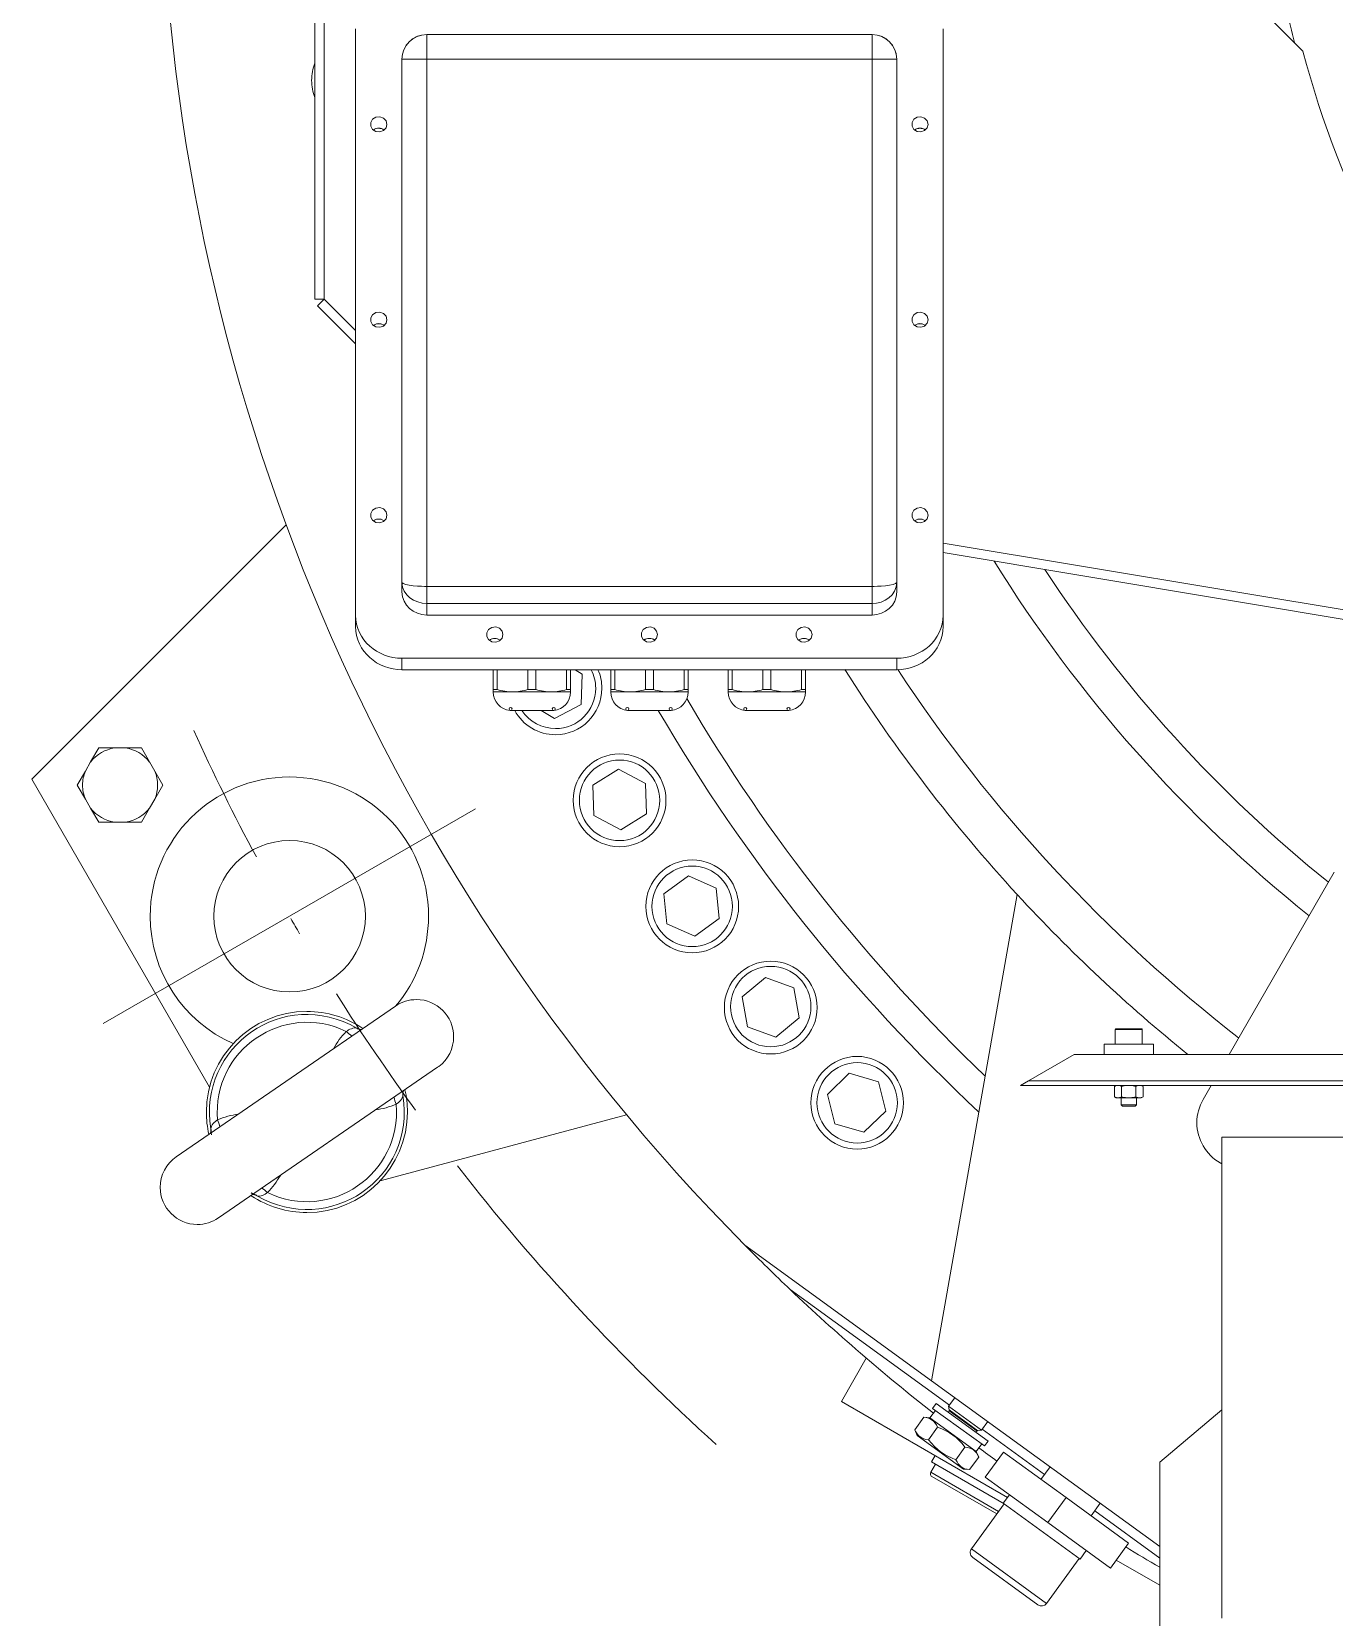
# Model space of a CAD drawing. Header units: millimetres. Extents: x -1838618 to -1600818, y -1770412 to -1553248.
# Drawn here: x -1793093 to -1792672, y -1686125 to -1685613 of the extents above; entities that cross this region are included whole.
import ezdxf

# ---------------------------------------------------------------- set-up
doc = ezdxf.new("R2010")
doc.units = ezdxf.units.MM
doc.header["$LTSCALE"] = 100
doc.layers.add('412equipment', color=6, linetype='Continuous')
doc.layers.add('_____1', color=160, linetype='Continuous')

# ---------------------------------------------------------------- blocks, each defined once
blk = doc.blocks.new('A$C2A4D0462')
at = {"layer": '_____1', "color": 7, "lineweight": 0}
for p, q in [((-40.21, -10.237), (-40.21, 0)), ((-40.01, 0), (-40.01, -10.237)), ((-18.912, -4.888), (-20.134, -3.667)), ((-39.334, -4.41), (-39.334, -17.046)), ((-26.667, -17.046), (-26.667, -4.41)), ((-28.2, -4.534), (-37.8, -4.534)), ((-37.8, -4.534), (-37.8, -5.067)), ((-28.2, -4.534), (-28.2, -5.067)), ((-38.334, -16.34), (-38.334, -5.067)), ((-37.8, -5.067), (-38.334, -5.067)), ((-28.2, -5.067), (-37.8, -5.067)), ((-37.8, -5.067), (-37.8, -16.427)), ((-28.2, -5.067), (-28.2, -16.427)), ((-28.2, -5.067), (-27.667, -5.067)), ((-27.667, -16.34), (-27.667, -5.067)), ((-40.01, -10.237), (-40.21, -10.237)), ((-40.151, -10.378), (-40.01, -10.237)), ((-40.01, -10.237), (-39.334, -10.913)), ((-39.334, -11.196), (-40.151, -10.378)), ((-46.315, -20.582), (-40.832, -15.099)), ((-26.667, -15.495), (-6.807, -18.804)), ((-6.84, -19.001), (-26.667, -15.698)), ((-38.334, -16.547), (-38.334, -16.34)), ((-27.667, -16.547), (-27.667, -16.34)), ((-37.8, -16.427), (-28.2, -16.427)), ((-37.8, -16.427), (-37.8, -16.793)), ((-28.2, -16.427), (-28.2, -16.793)), ((-39.334, -17.046), (-39.334, -17.292)), ((-37.8, -16.793), (-28.2, -16.793)), ((-37.8, -16.793), (-37.8, -17.043)), ((-37.8, -17.043), (-28.2, -17.043)), ((-28.2, -16.793), (-28.2, -17.043)), ((-26.667, -17.046), (-26.667, -17.292)), ((-38.334, -17.975), (-27.667, -17.975)), ((-38.334, -17.975), (-38.334, -18.222)), ((-27.667, -18.222), (-27.667, -17.975)), ((-38.334, -18.222), (-27.667, -18.222)), ((-36.367, -18.222), (-36.367, -18.652)), ((-36.281, -18.652), (-36.281, -18.222)), ((-35.62, -18.222), (-35.62, -18.652)), ((-35.448, -18.652), (-35.448, -18.222)), ((-34.786, -18.222), (-34.786, -18.652)), ((-34.597, -18.222), (-34.446, -18.316)), ((-34.446, -18.316), (-34.469, -18.969)), ((-33.834, -18.222), (-33.834, -18.652)), ((-33.748, -18.652), (-33.748, -18.222)), ((-33.086, -18.222), (-33.086, -18.652)), ((-32.915, -18.652), (-32.914, -18.222)), ((-32.253, -18.222), (-32.253, -18.652)), ((-31.3, -18.222), (-31.3, -18.652)), ((-31.214, -18.652), (-31.214, -18.222)), ((-30.553, -18.222), (-30.553, -18.652)), ((-30.381, -18.652), (-30.381, -18.222)), ((-29.72, -18.222), (-29.72, -18.652)), ((-36.367, -18.652), (-36.281, -18.652)), ((-35.95, -18.7), (-36.367, -18.7)), ((-35.117, -18.7), (-35.95, -18.7)), ((-35.62, -18.652), (-35.448, -18.652)), ((-34.7, -18.7), (-35.117, -18.7)), ((-34.786, -18.652), (-34.7, -18.652)), ((-33.834, -18.652), (-33.834, -18.7)), ((-33.834, -18.652), (-33.748, -18.652)), ((-33.417, -18.7), (-33.834, -18.7)), ((-32.584, -18.7), (-33.417, -18.7)), ((-33.086, -18.652), (-32.915, -18.652)), ((-32.167, -18.7), (-32.584, -18.7)), ((-32.253, -18.652), (-32.167, -18.652)), ((-31.3, -18.652), (-31.3, -18.7)), ((-31.3, -18.652), (-31.214, -18.652)), ((-30.884, -18.7), (-31.3, -18.7)), ((-30.05, -18.7), (-30.884, -18.7)), ((-30.553, -18.652), (-30.381, -18.652)), ((-29.634, -18.7), (-30.05, -18.7)), ((-29.72, -18.652), (-29.634, -18.652)), ((-35.064, -19.099), (-36.003, -19.099)), ((-35.047, -19.277), (-35.331, -19.099)), ((-34.469, -18.969), (-35.047, -19.277)), ((-32.531, -19.099), (-33.47, -19.099)), ((-29.997, -19.099), (-30.937, -19.099)), ((-45.046, -20.21), (-44.871, -19.909)), ((-44.871, -19.909), (-44.523, -19.909)), ((-44.296, -19.909), (-44.523, -19.909)), ((-44.296, -19.909), (-43.948, -19.909)), ((-43.948, -19.909), (-43.773, -20.21)), ((-45.333, -20.709), (-45.159, -20.407)), ((-45.046, -20.21), (-45.159, -20.407)), ((-43.773, -20.21), (-43.66, -20.407)), ((-43.66, -20.407), (-43.486, -20.709)), ((-34.217, -20.713), (-33.663, -20.367)), ((-33.663, -20.367), (-33.085, -20.674)), ((-42.482, -27.22), (-46.315, -20.582)), ((-45.159, -21.01), (-45.333, -20.709)), ((-43.486, -20.709), (-43.66, -21.01)), ((-34.195, -21.367), (-34.217, -20.713)), ((-33.085, -20.674), (-33.062, -21.328)), ((-45.159, -21.01), (-45.046, -21.207)), ((-43.773, -21.207), (-43.66, -21.01)), ((-44.871, -21.509), (-45.046, -21.207)), ((-44.523, -21.509), (-44.871, -21.509)), ((-44.523, -21.509), (-44.296, -21.509)), ((-43.948, -21.509), (-44.296, -21.509)), ((-43.773, -21.207), (-43.948, -21.509)), ((-40.761, -23.534), (-36.749, -21.217)), ((-33.617, -21.674), (-34.195, -21.367)), ((-33.062, -21.328), (-33.617, -21.674)), ((-32.689, -23.05), (-32.16, -22.665)), ((-32.16, -22.665), (-31.562, -22.931)), ((-20.505, -26.515), (-18.236, -22.585)), ((-32.621, -23.7), (-32.689, -23.05)), ((-31.562, -22.931), (-31.494, -23.582)), ((-26.917, -33.548), (-25.069, -23.069)), ((-40.761, -23.534), (-44.774, -25.85)), ((-32.023, -23.967), (-32.621, -23.7)), ((-31.494, -23.582), (-32.023, -23.967)), ((-31.002, -25.274), (-30.5, -24.853)), ((-30.5, -24.853), (-29.886, -25.077)), ((-30.888, -25.918), (-31.002, -25.274)), ((-29.886, -25.077), (-29.772, -25.721)), ((-38.473, -25.471), (-43.198, -28.719)), ((-30.273, -26.142), (-30.888, -25.918)), ((-29.772, -25.721), (-30.273, -26.142)), ((-22.938, -25.959), (-22.396, -25.959)), ((-23.2, -26.515), (-23.2, -26.292)), ((-23.2, -26.292), (-22.134, -26.292)), ((-22.376, -25.979), (-22.958, -25.979)), ((-22.958, -26.292), (-22.958, -25.979)), ((-22.376, -26.292), (-22.376, -25.979)), ((-22.134, -26.292), (-22.134, -26.515)), ((23.845, -26.515), (-23.846, -26.515)), ((-42.292, -30.037), (-37.567, -26.79)), ((-29.163, -27.375), (-28.693, -26.92)), ((-28.693, -26.92), (-28.064, -27.101)), ((-38.32, -27.308), (-38.32, -27.308)), ((-28.064, -27.101), (-27.905, -27.736)), ((25, -27.182), (-25, -27.182)), ((24.827, -27.082), (-24.827, -27.082)), ((-22.936, -27.182), (-22.975, -27.204)), ((-22.975, -27.204), (-22.975, -27.426)), ((-22.821, -27.426), (-22.821, -27.204)), ((-22.513, -27.426), (-22.513, -27.204)), ((-22.359, -27.204), (-22.398, -27.182)), ((-22.359, -27.426), (-22.359, -27.204)), ((-21.064, -27.484), (-20.89, -27.182)), ((-29.005, -28.01), (-29.163, -27.375)), ((-22.936, -27.448), (-22.975, -27.426)), ((-22.917, -27.448), (-22.936, -27.448)), ((-22.917, -27.448), (-22.879, -27.448)), ((-22.834, -27.597), (-22.834, -27.448)), ((-22.805, -27.626), (-22.834, -27.597)), ((-22.5, -27.597), (-22.834, -27.597)), ((-22.529, -27.626), (-22.805, -27.626)), ((-22.529, -27.626), (-22.5, -27.597)), ((-22.5, -27.597), (-22.5, -27.448)), ((-22.398, -27.448), (-22.359, -27.426)), ((-33.491, -27.812), (-38.801, -29.235)), ((-28.376, -28.19), (-29.005, -28.01)), ((-27.905, -27.736), (-28.376, -28.19)), ((-20.662, -28.293), (11.433, -28.293)), ((-20.662, -38.664), (-20.662, -28.293)), ((-20.662, -28.871), (-20.698, -28.85)), ((-41.539, -29.52), (-41.539, -29.52)), ((-29.963, -31.582), (-26.534, -34.073)), ((-28.862, -33.99), (-28.325, -33.059)), ((-25.279, -36.059), (-28.862, -33.99)), ((-26.816, -34.033), (-26.894, -34.141)), ((-26.894, -34.141), (-25.778, -34.952)), ((-25.699, -34.845), (-26.816, -34.033)), ((-26.416, -33.911), (-26.55, -34.096)), ((-26.55, -34.096), (-25.841, -34.612)), ((-26.55, -34.096), (-26.538, -34.176)), ((-27.084, -34.332), (-27.28, -34.602)), ((-26.952, -34.346), (-27.084, -34.332)), ((-26.835, -34.184), (-26.952, -34.346)), ((-26.952, -34.346), (-25.955, -35.071)), ((-26.535, -34.196), (-26.554, -34.223)), ((-26.538, -34.176), (-25.921, -34.624)), ((-26.538, -34.176), (-26.535, -34.196)), ((-26.535, -34.196), (-25.941, -34.627)), ((-25.707, -34.427), (-25.841, -34.612)), ((-20.662, -34.174), (-22, -35.297)), ((-27.28, -34.602), (-27.225, -34.725)), ((-26.23, -35.448), (-27.225, -34.724)), ((-26.984, -34.817), (-26.788, -34.547)), ((-25.941, -34.627), (-25.961, -34.654)), ((-25.921, -34.624), (-25.941, -34.627)), ((-25.841, -34.612), (-25.921, -34.624)), ((-25.824, -34.589), (-24.48, -35.565)), ((-25.699, -34.845), (-25.778, -34.952)), ((-26.841, -35.157), (-26.921, -35.295)), ((-26.197, -34.977), (-26.393, -35.247)), ((-25.901, -35.192), (-26.097, -35.462)), ((-25.837, -34.909), (-25.955, -35.071)), ((-25.901, -35.192), (-25.955, -35.071)), ((-25.759, -35.625), (-25.368, -35.085)), ((-25.368, -35.085), (-24.019, -36.065)), ((-26.835, -35.345), (-26.935, -35.519)), ((-26.935, -35.519), (-25.472, -36.363)), ((-26.921, -35.295), (-25.354, -36.2)), ((-26.23, -35.448), (-26.097, -35.462)), ((-24.745, -35.538), (-24.745, -35.538)), ((-24.363, -35.404), (-24.559, -35.673)), ((-22, -46.678), (-22, -35.297)), ((-25.511, -36.417), (-26.91, -35.61)), ((-24.411, -36.604), (-25.759, -35.625)), ((-25.353, -36.2), (-26.059, -37.171)), ((-25.372, -36.186), (-25.239, -36.003)), ((-25.372, -36.186), (-23.716, -37.389)), ((-24.019, -36.065), (-24.411, -36.604)), ((-24.019, -36.065), (-22.671, -37.045)), ((-23.48, -36.457), (-23.284, -36.187)), ((-25.121, -36.369), (-25.121, -36.369)), ((-23.401, -36.349), (-22, -37.367)), ((-23.063, -37.584), (-24.411, -36.604)), ((-26.059, -37.171), (-24.441, -38.346)), ((-23.716, -37.389), (-23.583, -37.206)), ((-22.671, -37.045), (-23.063, -37.584)), ((-24.627, -38.376), (-26.029, -37.357)), ((-24.441, -38.346), (-23.735, -37.376)), ((-22, -37.952), (-22.937, -37.411))]:
    blk.add_line(p, q, dxfattribs=at)
for points in [[(-38.657, -6.469), (-38.677, -6.392), (-38.733, -6.333), (-38.812, -6.306), (-38.896, -6.315), (-38.966, -6.36), (-39.005, -6.429), (-39.005, -6.508), (-38.966, -6.577), (-38.896, -6.622), (-38.812, -6.632), (-38.733, -6.604), (-38.677, -6.545), (-38.657, -6.469)], [(-26.99, -6.469), (-27.011, -6.392), (-27.067, -6.333), (-27.146, -6.306), (-27.23, -6.315), (-27.299, -6.36), (-27.339, -6.429), (-27.339, -6.508), (-27.299, -6.577), (-27.23, -6.622), (-27.146, -6.632), (-27.067, -6.604), (-27.011, -6.545), (-26.99, -6.469)], [(-38.657, -10.68), (-38.677, -10.604), (-38.733, -10.545), (-38.812, -10.517), (-38.896, -10.527), (-38.966, -10.572), (-39.005, -10.641), (-39.005, -10.72), (-38.966, -10.789), (-38.896, -10.834), (-38.812, -10.843), (-38.733, -10.816), (-38.677, -10.757), (-38.657, -10.68)], [(-26.99, -10.68), (-27.011, -10.604), (-27.067, -10.545), (-27.146, -10.517), (-27.23, -10.527), (-27.299, -10.572), (-27.339, -10.641), (-27.339, -10.72), (-27.299, -10.789), (-27.23, -10.834), (-27.146, -10.843), (-27.067, -10.816), (-27.011, -10.757), (-26.99, -10.68)], [(-38.657, -14.892), (-38.677, -14.816), (-38.733, -14.757), (-38.812, -14.729), (-38.896, -14.739), (-38.966, -14.783), (-39.005, -14.853), (-39.005, -14.932), (-38.966, -15.001), (-38.896, -15.046), (-38.812, -15.055), (-38.733, -15.027), (-38.677, -14.969), (-38.657, -14.892)], [(-26.99, -14.892), (-27.011, -14.816), (-27.067, -14.757), (-27.146, -14.729), (-27.23, -14.739), (-27.299, -14.783), (-27.339, -14.853), (-27.339, -14.932), (-27.299, -15.001), (-27.23, -15.046), (-27.146, -15.055), (-27.067, -15.027), (-27.011, -14.969), (-26.99, -14.892)], [(-36.157, -17.464), (-36.177, -17.388), (-36.233, -17.329), (-36.312, -17.301), (-36.396, -17.311), (-36.466, -17.356), (-36.505, -17.425), (-36.505, -17.504), (-36.466, -17.573), (-36.396, -17.618), (-36.312, -17.627), (-36.233, -17.599), (-36.177, -17.541), (-36.157, -17.464)], [(-32.824, -17.464), (-32.844, -17.388), (-32.9, -17.329), (-32.979, -17.301), (-33.063, -17.311), (-33.133, -17.356), (-33.172, -17.425), (-33.172, -17.504), (-33.133, -17.573), (-33.063, -17.618), (-32.979, -17.627), (-32.9, -17.599), (-32.844, -17.541), (-32.824, -17.464)], [(-29.49, -17.464), (-29.511, -17.388), (-29.567, -17.329), (-29.646, -17.301), (-29.73, -17.311), (-29.799, -17.356), (-29.839, -17.425), (-29.839, -17.504), (-29.799, -17.573), (-29.73, -17.618), (-29.646, -17.627), (-29.567, -17.599), (-29.511, -17.541), (-29.49, -17.464)], [(-34.7, -18.7), (-34.7, -18.652), (-34.7, -18.222)], [(-32.167, -18.7), (-32.167, -18.652), (-32.167, -18.222)], [(-29.634, -18.7), (-29.634, -18.652), (-29.634, -18.222)], [(-22.376, -25.979), (-22.376, -25.977), (-22.377, -25.976), (-22.377, -25.973), (-22.378, -25.971), (-22.378, -25.97), (-22.379, -25.969), (-22.38, -25.967), (-22.381, -25.966), (-22.382, -25.965), (-22.383, -25.964), (-22.385, -25.963), (-22.386, -25.962), (-22.388, -25.961), (-22.389, -25.96), (-22.391, -25.96), (-22.392, -25.959), (-22.396, -25.959)], [(-39.226, -25.989), (-39.227, -25.989), (-39.227, -25.99), (-39.229, -25.99), (-39.229, -25.991)], [(-23.846, -26.515), (-24.827, -27.082), (-25, -27.182)], [(-22.398, -27.448), (-22.417, -27.448), (-22.455, -27.448), (-22.629, -27.448), (-22.705, -27.448), (-22.879, -27.448)], [(-42.443, -28.2), (-42.444, -28.2), (-42.444, -28.201), (-42.445, -28.201)], [(-30.942, -30.623), (-26.917, -33.548), (-22, -37.12)]]:
    blk.add_lwpolyline(points, dxfattribs=at)
for points, knots in [([(-30.942, 30.623), (-39.009, 22.472), (-43.534, 11.468), (-43.534, 0), (-43.534, -11.468), (-39.009, -22.473), (-30.942, -30.623)], [0, 0, 0, 0, 1, 1, 1, 2, 2, 2, 2]), ([(-40.21, -5.15), (-40.256, -5.268), (-40.281, -5.394), (-40.281, -5.521), (-40.281, -5.648), (-40.256, -5.774), (-40.21, -5.892)], [0, 0, 0, 0, 1, 1, 1, 2, 2, 2, 2]), ([(-35.903, -19.099), (-35.729, -19.422), (-35.391, -19.623), (-35.024, -19.623), (-34.472, -19.623), (-34.024, -19.175), (-34.024, -18.623), (-34.024, -18.485), (-34.053, -18.349), (-34.108, -18.222)], [0, 0, 0, 0, 1, 1, 1, 2, 2, 2, 3, 3, 3, 3]), ([(-35.748, -19.099), (-35.588, -19.343), (-35.316, -19.49), (-35.024, -19.49), (-34.545, -19.49), (-34.157, -19.102), (-34.157, -18.623), (-34.157, -18.483), (-34.191, -18.346), (-34.255, -18.222)], [0, 0, 0, 0, 1, 1, 1, 2, 2, 2, 3, 3, 3, 3]), ([(-35.96, -19.068), (-35.96, -19.05), (-35.974, -19.035), (-35.993, -19.035), (-36.011, -19.035), (-36.026, -19.05), (-36.026, -19.068), (-36.026, -19.087), (-36.011, -19.101), (-35.993, -19.101), (-35.974, -19.101), (-35.96, -19.087), (-35.96, -19.068)], [0, 0, 0, 0, 1, 1, 1, 2, 2, 2, 3, 3, 3, 4, 4, 4, 4]), ([(-35.028, -19.068), (-35.028, -19.05), (-35.043, -19.035), (-35.061, -19.035), (-35.08, -19.035), (-35.095, -19.05), (-35.095, -19.068), (-35.095, -19.087), (-35.08, -19.101), (-35.061, -19.101), (-35.043, -19.101), (-35.028, -19.087), (-35.028, -19.068)], [0, 0, 0, 0, 1, 1, 1, 2, 2, 2, 3, 3, 3, 4, 4, 4, 4]), ([(-33.441, -19.068), (-33.441, -19.05), (-33.456, -19.035), (-33.474, -19.035), (-33.492, -19.035), (-33.507, -19.05), (-33.507, -19.068), (-33.507, -19.087), (-33.492, -19.101), (-33.474, -19.101), (-33.456, -19.101), (-33.441, -19.087), (-33.441, -19.068)], [0, 0, 0, 0, 1, 1, 1, 2, 2, 2, 3, 3, 3, 4, 4, 4, 4]), ([(-32.509, -19.068), (-32.509, -19.05), (-32.524, -19.035), (-32.543, -19.035), (-32.561, -19.035), (-32.576, -19.05), (-32.576, -19.068), (-32.576, -19.087), (-32.561, -19.101), (-32.543, -19.101), (-32.524, -19.101), (-32.509, -19.087), (-32.509, -19.068)], [0, 0, 0, 0, 1, 1, 1, 2, 2, 2, 3, 3, 3, 4, 4, 4, 4]), ([(-30.901, -19.068), (-30.901, -19.05), (-30.916, -19.035), (-30.934, -19.035), (-30.952, -19.035), (-30.967, -19.05), (-30.967, -19.068), (-30.967, -19.087), (-30.952, -19.101), (-30.934, -19.101), (-30.916, -19.101), (-30.901, -19.087), (-30.901, -19.068)], [0, 0, 0, 0, 1, 1, 1, 2, 2, 2, 3, 3, 3, 4, 4, 4, 4]), ([(-29.969, -19.068), (-29.969, -19.05), (-29.984, -19.035), (-30.003, -19.035), (-30.021, -19.035), (-30.036, -19.05), (-30.036, -19.068), (-30.036, -19.087), (-30.021, -19.101), (-30.003, -19.101), (-29.984, -19.101), (-29.969, -19.087), (-29.969, -19.068)], [0, 0, 0, 0, 1, 1, 1, 2, 2, 2, 3, 3, 3, 4, 4, 4, 4]), ([(-32.643, -21.037), (-32.643, -20.485), (-33.091, -20.037), (-33.643, -20.037), (-34.195, -20.037), (-34.643, -20.485), (-34.643, -21.037), (-34.643, -21.589), (-34.195, -22.037), (-33.643, -22.037), (-33.091, -22.037), (-32.643, -21.589), (-32.643, -21.037)], [0, 0, 0, 0, 1, 1, 1, 2, 2, 2, 3, 3, 3, 4, 4, 4, 4]), ([(-45.159, -20.407), (-45.198, -20.503), (-45.218, -20.606), (-45.218, -20.709), (-45.218, -20.813), (-45.198, -20.915), (-45.159, -21.011)], [0, 0, 0, 0, 1, 1, 1, 2, 2, 2, 2]), ([(-43.66, -21.011), (-43.622, -20.915), (-43.602, -20.813), (-43.602, -20.709), (-43.602, -20.606), (-43.622, -20.503), (-43.66, -20.407)], [0, 0, 0, 0, 1, 1, 1, 2, 2, 2, 2]), ([(-32.776, -21.037), (-32.776, -20.558), (-33.165, -20.17), (-33.643, -20.17), (-34.122, -20.17), (-34.51, -20.558), (-34.51, -21.037), (-34.51, -21.515), (-34.122, -21.904), (-33.643, -21.904), (-33.165, -21.904), (-32.776, -21.515), (-32.776, -21.037)], [0, 0, 0, 0, 1, 1, 1, 2, 2, 2, 3, 3, 3, 4, 4, 4, 4]), ([(-38.471, -25.473), (-38.012, -24.931), (-37.761, -24.244), (-37.761, -23.534), (-37.761, -21.878), (-39.105, -20.534), (-40.761, -20.534), (-42.417, -20.534), (-43.761, -21.878), (-43.761, -23.534)], [0, 0, 0, 0, 1, 1, 1, 2, 2, 2, 3, 3, 3, 3]), ([(-39.122, -23.534), (-39.122, -22.633), (-39.854, -21.902), (-40.755, -21.902), (-41.657, -21.902), (-42.388, -22.633), (-42.388, -23.534), (-42.388, -24.436), (-41.657, -25.167), (-40.755, -25.167), (-39.854, -25.167), (-39.122, -24.436), (-39.122, -23.534)], [0, 0, 0, 0, 1, 1, 1, 2, 2, 2, 3, 3, 3, 4, 4, 4, 4]), ([(-31.077, -23.323), (-31.077, -22.771), (-31.525, -22.322), (-32.077, -22.322), (-32.629, -22.322), (-33.077, -22.771), (-33.077, -23.323), (-33.077, -23.875), (-32.629, -24.323), (-32.077, -24.323), (-31.525, -24.323), (-31.077, -23.875), (-31.077, -23.323)], [0, 0, 0, 0, 1, 1, 1, 2, 2, 2, 3, 3, 3, 4, 4, 4, 4]), ([(-31.21, -23.323), (-31.21, -22.844), (-31.598, -22.455), (-32.077, -22.455), (-32.556, -22.455), (-32.944, -22.844), (-32.944, -23.323), (-32.944, -23.801), (-32.556, -24.19), (-32.077, -24.19), (-31.598, -24.19), (-31.21, -23.801), (-31.21, -23.323)], [0, 0, 0, 0, 1, 1, 1, 2, 2, 2, 3, 3, 3, 4, 4, 4, 4]), ([(-29.384, -25.503), (-29.384, -24.951), (-29.832, -24.503), (-30.384, -24.503), (-30.936, -24.503), (-31.384, -24.951), (-31.384, -25.503), (-31.384, -26.055), (-30.936, -26.503), (-30.384, -26.503), (-29.832, -26.503), (-29.384, -26.055), (-29.384, -25.503)], [0, 0, 0, 0, 1, 1, 1, 2, 2, 2, 3, 3, 3, 4, 4, 4, 4]), ([(-29.517, -25.482), (-29.517, -25.003), (-29.905, -24.615), (-30.384, -24.615), (-30.862, -24.615), (-31.251, -25.003), (-31.251, -25.482), (-31.251, -25.961), (-30.862, -26.349), (-30.384, -26.349), (-29.905, -26.349), (-29.517, -25.961), (-29.517, -25.482)], [0, 0, 0, 0, 1, 1, 1, 2, 2, 2, 3, 3, 3, 4, 4, 4, 4]), ([(-39.176, -25.954), (-39.533, -25.715), (-39.953, -25.587), (-40.383, -25.587), (-41.579, -25.587), (-42.55, -26.558), (-42.55, -27.754), (-42.55, -27.916), (-42.532, -28.078), (-42.496, -28.236)], [0, 0, 0, 0, 1, 1, 1, 2, 2, 2, 3, 3, 3, 3]), ([(-37.542, -26.773), (-37.339, -26.622), (-37.22, -26.384), (-37.22, -26.131), (-37.22, -25.689), (-37.578, -25.331), (-38.02, -25.331), (-38.181, -25.331), (-38.339, -25.38), (-38.473, -25.472)], [0, 0, 0, 0, 1, 1, 1, 2, 2, 2, 3, 3, 3, 3]), ([(-27.521, -27.556), (-27.521, -27.004), (-27.969, -26.556), (-28.521, -26.556), (-29.073, -26.556), (-29.521, -27.004), (-29.521, -27.556), (-29.521, -28.108), (-29.073, -28.556), (-28.521, -28.556), (-27.969, -28.556), (-27.521, -28.108), (-27.521, -27.556)], [0, 0, 0, 0, 1, 1, 1, 2, 2, 2, 3, 3, 3, 4, 4, 4, 4]), ([(-27.654, -27.556), (-27.654, -27.077), (-28.042, -26.689), (-28.521, -26.689), (-29, -26.689), (-29.388, -27.077), (-29.388, -27.556), (-29.388, -28.035), (-29, -28.423), (-28.521, -28.423), (-28.042, -28.423), (-27.654, -28.035), (-27.654, -27.556)], [0, 0, 0, 0, 1, 1, 1, 2, 2, 2, 3, 3, 3, 4, 4, 4, 4]), ([(-41.583, -29.559), (-41.227, -29.795), (-40.81, -29.921), (-40.383, -29.921), (-39.187, -29.921), (-38.216, -28.95), (-38.216, -27.754), (-38.216, -27.592), (-38.234, -27.431), (-38.27, -27.273)], [0, 0, 0, 0, 1, 1, 1, 2, 2, 2, 3, 3, 3, 3]), ([(-38.315, -27.362), (-38.315, -27.359), (-38.315, -27.357), (-38.315, -27.354), (-38.315, -27.345), (-38.313, -27.344), (-38.314, -27.337), (-38.314, -27.337), (-38.313, -27.335), (-38.313, -27.335), (-38.313, -27.335), (-38.313, -27.332), (-38.313, -27.332), (-38.313, -27.332), (-38.312, -27.328), (-38.312, -27.328), (-38.312, -27.328), (-38.311, -27.324), (-38.311, -27.324), (-38.311, -27.324), (-38.31, -27.32), (-38.31, -27.32), (-38.31, -27.32), (-38.309, -27.317), (-38.309, -27.317), (-38.309, -27.317), (-38.308, -27.313), (-38.308, -27.313), (-38.308, -27.313), (-38.307, -27.31), (-38.307, -27.31), (-38.307, -27.31), (-38.305, -27.307), (-38.305, -27.307), (-38.305, -27.307), (-38.304, -27.304), (-38.304, -27.304), (-38.304, -27.304), (-38.303, -27.301), (-38.303, -27.301), (-38.303, -27.301), (-38.302, -27.299), (-38.302, -27.299), (-38.302, -27.299), (-38.3, -27.295), (-38.3, -27.295), (-38.3, -27.295), (-38.298, -27.292), (-38.298, -27.292), (-38.298, -27.292), (-38.297, -27.29), (-38.297, -27.29), (-38.297, -27.29), (-38.295, -27.288), (-38.295, -27.288), (-38.295, -27.288), (-38.295, -27.287), (-38.295, -27.287), (-38.295, -27.287), (-38.294, -27.287), (-38.294, -27.287), (-38.294, -27.287), (-38.295, -27.287), (-38.295, -27.287), (-38.295, -27.287), (-38.296, -27.289), (-38.296, -27.289), (-38.296, -27.289), (-38.298, -27.29), (-38.298, -27.29)], [0, 0, 0, 0, 1, 1, 1, 2, 2, 2, 3, 3, 3, 4, 4, 4, 5, 5, 5, 6, 6, 6, 7, 7, 7, 8, 8, 8, 9, 9, 9, 10, 10, 10, 11, 11, 11, 12, 12, 12, 13, 13, 13, 14, 14, 14, 15, 15, 15, 16, 16, 16, 17, 17, 17, 18, 18, 18, 19, 19, 19, 20, 20, 20, 21, 21, 21, 22, 22, 22, 23, 23, 23, 23]), ([(-21.064, -27.484), (-21.152, -27.636), (-21.198, -27.809), (-21.198, -27.984), (-21.198, -28.341), (-21.007, -28.671), (-20.698, -28.85)], [0, 0, 0, 0, 1, 1, 1, 2, 2, 2, 2]), ([(-42.447, -28.146), (-42.447, -28.146), (-42.448, -28.147), (-42.448, -28.147), (-42.448, -28.147), (-42.449, -28.148), (-42.449, -28.148), (-42.449, -28.148), (-42.449, -28.15), (-42.449, -28.15), (-42.449, -28.15), (-42.45, -28.15), (-42.45, -28.15), (-42.45, -28.158), (-42.451, -28.168), (-42.452, -28.176), (-42.456, -28.191), (-42.461, -28.21), (-42.471, -28.222), (-42.471, -28.222), (-42.47, -28.221), (-42.47, -28.221), (-42.47, -28.221), (-42.469, -28.22), (-42.469, -28.22), (-42.469, -28.22), (-42.467, -28.218), (-42.467, -28.218)], [0, 0, 0, 0, 1, 1, 1, 2, 2, 2, 3, 3, 3, 4, 4, 4, 5, 5, 5, 6, 6, 6, 7, 7, 7, 8, 8, 8, 9, 9, 9, 9]), ([(-42.451, -28.166), (-42.449, -28.193), (-42.442, -28.222), (-42.441, -28.249), (-42.448, -28.204), (-42.453, -28.159), (-42.453, -28.114)], [0, 0, 0, 0, 1, 1, 1, 2, 2, 2, 2]), ([(-43.198, -28.719), (-43.415, -28.868), (-43.545, -29.115), (-43.545, -29.378), (-43.545, -29.819), (-43.186, -30.178), (-42.745, -30.178), (-42.583, -30.178), (-42.425, -30.129), (-42.292, -30.037)], [0, 0, 0, 0, 1, 1, 1, 2, 2, 2, 3, 3, 3, 3]), ([(-41.46, -29.558), (-41.482, -29.55), (-41.504, -29.54), (-41.526, -29.529), (-41.537, -29.524), (-41.545, -29.519), (-41.556, -29.513), (-41.564, -29.51), (-41.578, -29.498), (-41.585, -29.497), (-41.585, -29.497), (-41.584, -29.497), (-41.584, -29.497), (-41.584, -29.497), (-41.583, -29.498), (-41.583, -29.498), (-41.583, -29.498), (-41.579, -29.5), (-41.579, -29.5), (-41.579, -29.5), (-41.572, -29.503), (-41.572, -29.503), (-41.572, -29.503), (-41.562, -29.508), (-41.562, -29.508), (-41.562, -29.508), (-41.549, -29.516), (-41.549, -29.516), (-41.549, -29.516), (-41.531, -29.525), (-41.531, -29.525), (-41.531, -29.525), (-41.508, -29.538), (-41.508, -29.538)], [0, 0, 0, 0, 1, 1, 1, 2, 2, 2, 3, 3, 3, 4, 4, 4, 5, 5, 5, 6, 6, 6, 7, 7, 7, 8, 8, 8, 9, 9, 9, 10, 10, 10, 11, 11, 11, 11]), ([(-41.485, -29.538), (-41.48, -29.544), (-41.479, -29.545), (-41.473, -29.549), (-41.473, -29.549), (-41.471, -29.551), (-41.471, -29.551), (-41.471, -29.551), (-41.468, -29.553), (-41.468, -29.553), (-41.468, -29.553), (-41.466, -29.555), (-41.466, -29.555), (-41.466, -29.555), (-41.463, -29.557), (-41.463, -29.557), (-41.463, -29.557), (-41.46, -29.558), (-41.46, -29.558)], [0, 0, 0, 0, 1, 1, 1, 2, 2, 2, 3, 3, 3, 4, 4, 4, 5, 5, 5, 6, 6, 6, 6]), ([(-26.935, -35.519), (-26.941, -35.529), (-26.944, -35.54), (-26.944, -35.552), (-26.944, -35.576), (-26.931, -35.598), (-26.91, -35.61)], [0, 0, 0, 0, 1, 1, 1, 2, 2, 2, 2]), ([(-26.058, -37.171), (-26.075, -37.194), (-26.084, -37.221), (-26.084, -37.249), (-26.084, -37.292), (-26.064, -37.331), (-26.029, -37.357)], [0, 0, 0, 0, 1, 1, 1, 2, 2, 2, 2])]:
    blk.add_open_spline(points, degree=3, knots=knots, dxfattribs=at)
for points in [[(-19.256, -4), (-19.207, -4.236), (-19.153, -4.471), (-19.096, -4.704)], [(-37.8, -4.534), (-38.094, -4.534), (-38.333, -4.773), (-38.333, -5.067)], [(-38.221, -4.739), (-38.275, -4.808), (-38.305, -4.879), (-38.324, -4.964)], [(-37.91, -4.545), (-37.991, -4.563), (-38.063, -4.596), (-38.129, -4.647)], [(-27.667, -5.067), (-27.667, -4.773), (-27.906, -4.534), (-28.2, -4.534)], [(-27.872, -4.647), (-27.938, -4.596), (-28.01, -4.562), (-28.091, -4.545)], [(-27.677, -4.964), (-27.693, -4.882), (-27.728, -4.805), (-27.78, -4.739)], [(-18.911, -4.888), (-17.306, -11.1), (-12.752, -16.127), (-6.729, -18.337)], [(-38.95, -6.592), (-38.92, -6.566), (-38.873, -6.55), (-38.834, -6.551)], [(-38.834, -6.554), (-38.854, -6.553), (-38.863, -6.555), (-38.882, -6.557)], [(-38.834, -6.551), (-38.792, -6.55), (-38.749, -6.566), (-38.717, -6.592)], [(-38.785, -6.557), (-38.804, -6.555), (-38.814, -6.554), (-38.834, -6.554)], [(-27.167, -6.551), (-27.206, -6.55), (-27.253, -6.566), (-27.284, -6.592)], [(-27.216, -6.557), (-27.197, -6.555), (-27.186, -6.554), (-27.167, -6.554)], [(-27.05, -6.592), (-27.08, -6.567), (-27.127, -6.549), (-27.167, -6.551)], [(-27.167, -6.554), (-27.147, -6.554), (-27.137, -6.555), (-27.118, -6.557)], [(-38.95, -10.804), (-38.921, -10.778), (-38.873, -10.762), (-38.834, -10.763)], [(-38.834, -10.765), (-38.85, -10.766), (-38.865, -10.766), (-38.882, -10.769)], [(-38.834, -10.763), (-38.792, -10.762), (-38.748, -10.777), (-38.717, -10.804)], [(-38.785, -10.769), (-38.801, -10.766), (-38.817, -10.766), (-38.834, -10.765)], [(-27.167, -10.763), (-27.208, -10.763), (-27.252, -10.777), (-27.284, -10.804)], [(-27.216, -10.769), (-27.199, -10.766), (-27.183, -10.766), (-27.167, -10.765)], [(-27.05, -10.804), (-27.079, -10.778), (-27.128, -10.762), (-27.167, -10.763)], [(-27.167, -10.765), (-27.15, -10.766), (-27.135, -10.766), (-27.118, -10.769)], [(-38.95, -15.016), (-38.918, -14.989), (-38.876, -14.974), (-38.834, -14.975)], [(-38.834, -14.977), (-38.85, -14.978), (-38.866, -14.979), (-38.882, -14.981)], [(-38.834, -14.975), (-38.792, -14.974), (-38.749, -14.989), (-38.717, -15.016)], [(-38.785, -14.981), (-38.801, -14.979), (-38.817, -14.978), (-38.834, -14.977)], [(-27.167, -14.975), (-27.208, -14.974), (-27.252, -14.989), (-27.284, -15.016)], [(-27.216, -14.981), (-27.199, -14.979), (-27.183, -14.978), (-27.167, -14.977)], [(-27.05, -15.016), (-27.079, -14.991), (-27.128, -14.973), (-27.167, -14.975)], [(-27.167, -14.977), (-27.15, -14.978), (-27.134, -14.979), (-27.118, -14.981)], [(-25.57, -15.881), (-23.758, -18.797), (-21.461, -21.382), (-18.778, -23.524)], [(-37.8, -16.793), (-38.061, -16.796), (-38.329, -16.619), (-38.334, -16.34)], [(-37.8, -16.427), (-37.881, -16.429), (-38.314, -16.417), (-38.334, -16.34)], [(-28.2, -16.793), (-27.94, -16.797), (-27.67, -16.618), (-27.667, -16.34)], [(-28.2, -16.427), (-28.119, -16.429), (-27.686, -16.417), (-27.667, -16.34)], [(-24.477, -16.062), (-22.802, -18.615), (-20.739, -20.889), (-18.362, -22.803)], [(-37.8, -17.043), (-38.08, -17.044), (-38.331, -16.837), (-38.334, -16.547)], [(-28.2, -17.043), (-27.921, -17.044), (-27.668, -16.834), (-27.667, -16.547)], [(-39.334, -17.046), (-39.33, -17.587), (-38.858, -17.976), (-38.334, -17.975)], [(-27.667, -17.975), (-27.143, -17.976), (-26.671, -17.587), (-26.667, -17.046)], [(-38.334, -18.222), (-38.857, -18.222), (-39.33, -17.833), (-39.334, -17.292)], [(-26.667, -17.292), (-26.671, -17.834), (-27.142, -18.222), (-27.667, -18.222)], [(-36.45, -17.588), (-36.421, -17.562), (-36.372, -17.546), (-36.334, -17.547)], [(-36.334, -17.549), (-36.35, -17.55), (-36.365, -17.55), (-36.382, -17.553)], [(-36.334, -17.547), (-36.293, -17.546), (-36.248, -17.561), (-36.217, -17.588)], [(-36.285, -17.553), (-36.301, -17.55), (-36.317, -17.55), (-36.334, -17.549)], [(-33, -17.549), (-33.044, -17.551), (-33.089, -17.558), (-33.129, -17.577)], [(-33, -17.547), (-33.039, -17.546), (-33.088, -17.561), (-33.117, -17.588)], [(-32.884, -17.588), (-32.913, -17.562), (-32.961, -17.546), (-33, -17.547)], [(-32.872, -17.577), (-32.912, -17.558), (-32.956, -17.551), (-33, -17.549)], [(-29.667, -17.547), (-29.708, -17.547), (-29.752, -17.561), (-29.784, -17.588)], [(-29.716, -17.553), (-29.699, -17.55), (-29.683, -17.55), (-29.667, -17.549)], [(-29.55, -17.588), (-29.579, -17.563), (-29.628, -17.546), (-29.667, -17.547)], [(-29.667, -17.549), (-29.65, -17.55), (-29.634, -17.55), (-29.618, -17.553)], [(-28.785, -18.221), (-27.694, -19.945), (-26.45, -21.568), (-25.069, -23.069)], [(-27.644, -18.221), (-25.646, -21.251), (-23.165, -23.932), (-20.298, -26.157)], [(-36.367, -18.652), (-36.367, -18.668), (-36.367, -18.684), (-36.367, -18.7)], [(-36.367, -18.7), (-36.367, -18.907), (-36.209, -19.08), (-36.003, -19.099)], [(-35.95, -18.7), (-36.062, -18.701), (-36.174, -18.682), (-36.281, -18.652)], [(-35.62, -18.652), (-35.727, -18.682), (-35.838, -18.701), (-35.95, -18.7)], [(-35.117, -18.7), (-35.228, -18.701), (-35.341, -18.682), (-35.448, -18.652)], [(-34.786, -18.652), (-34.892, -18.682), (-35.006, -18.701), (-35.117, -18.7)], [(-35.063, -19.099), (-34.857, -19.08), (-34.7, -18.907), (-34.7, -18.7)], [(-33.834, -18.7), (-33.834, -18.907), (-33.676, -19.08), (-33.47, -19.099)], [(-33.417, -18.7), (-33.529, -18.701), (-33.64, -18.682), (-33.748, -18.652)], [(-33.086, -18.652), (-33.192, -18.682), (-33.306, -18.701), (-33.417, -18.7)], [(-32.584, -18.7), (-32.695, -18.701), (-32.808, -18.682), (-32.915, -18.652)], [(-32.253, -18.652), (-32.36, -18.682), (-32.472, -18.701), (-32.584, -18.7)], [(-32.53, -19.099), (-32.325, -19.08), (-32.167, -18.907), (-32.167, -18.7)], [(-31.3, -18.7), (-31.3, -18.907), (-31.142, -19.08), (-30.936, -19.099)], [(-30.884, -18.7), (-30.992, -18.702), (-31.11, -18.682), (-31.214, -18.652)], [(-30.553, -18.652), (-30.66, -18.682), (-30.772, -18.701), (-30.884, -18.7)], [(-30.05, -18.7), (-30.162, -18.701), (-30.273, -18.682), (-30.381, -18.652)], [(-29.72, -18.652), (-29.827, -18.682), (-29.938, -18.701), (-30.05, -18.7)], [(-29.997, -19.099), (-29.791, -19.08), (-29.634, -18.907), (-29.634, -18.7)], [(-32.808, -19.099), (-30.94, -22.308), (-28.611, -25.225), (-25.896, -27.758)], [(-32.194, -18.845), (-30.438, -21.844), (-28.272, -24.583), (-25.759, -26.983)], [(-42.822, -19.535), (-42.401, -20.456), (-41.951, -21.364), (-41.473, -22.256)], [(-44.523, -19.909), (-44.73, -19.938), (-44.917, -20.046), (-45.046, -20.211)], [(-43.774, -20.211), (-43.902, -20.046), (-44.09, -19.938), (-44.297, -19.909)], [(-45.046, -21.207), (-44.917, -21.372), (-44.73, -21.48), (-44.523, -21.509)], [(-44.297, -21.509), (-44.09, -21.48), (-43.902, -21.372), (-43.774, -21.207)], [(-25.069, -23.069), (-23.93, -24.307), (-22.7, -25.459), (-21.391, -26.515)], [(-43.761, -23.534), (-43.761, -24.724), (-43.058, -25.801), (-41.969, -26.28)], [(-40.732, -23.583), (-40.669, -23.693), (-40.605, -23.802), (-40.541, -23.911)], [(-42.453, -28.114), (-42.743, -26.349), (-40.88, -25.037), (-39.305, -25.95)], [(-39.748, -25.207), (-39.206, -26.062), (-38.636, -26.9), (-38.039, -27.718)], [(-39.535, -26.017), (-40.889, -25.366), (-42.43, -26.416), (-42.308, -27.923)], [(-39.535, -26.017), (-39.475, -25.979), (-39.376, -25.921), (-39.305, -25.95)], [(-39.305, -25.95), (-39.288, -25.957), (-39.273, -25.963), (-39.257, -25.971)], [(-39.276, -25.965), (-39.286, -25.961), (-39.295, -25.957), (-39.305, -25.95)], [(-39.205, -25.974), (-39.229, -25.977), (-39.253, -25.974), (-39.276, -25.965)], [(-22.938, -25.959), (-22.949, -25.959), (-22.958, -25.968), (-22.958, -25.979)], [(-39.81, -26.39), (-39.734, -26.255), (-39.643, -26.129), (-39.535, -26.017)], [(-39.535, -26.017), (-39.497, -26.054), (-39.457, -26.088), (-39.413, -26.117)], [(-37.567, -26.79), (-37.558, -26.785), (-37.55, -26.779), (-37.542, -26.773)], [(-22.917, -27.182), (-22.935, -27.185), (-22.959, -27.194), (-22.975, -27.204)], [(-22.821, -27.204), (-22.837, -27.194), (-22.86, -27.185), (-22.879, -27.182)], [(-22.705, -27.182), (-22.742, -27.185), (-22.786, -27.192), (-22.821, -27.204)], [(-22.513, -27.204), (-22.546, -27.193), (-22.593, -27.185), (-22.629, -27.182)], [(-22.455, -27.182), (-22.474, -27.185), (-22.497, -27.194), (-22.513, -27.204)], [(-22.359, -27.204), (-22.372, -27.195), (-22.401, -27.184), (-22.417, -27.182)], [(-38.312, -27.395), (-38.025, -29.187), (-39.909, -30.463), (-41.46, -29.558)], [(-41.23, -29.492), (-39.876, -30.14), (-38.337, -29.097), (-38.457, -27.586)], [(-38.457, -27.586), (-38.6, -27.647), (-38.75, -27.686), (-38.904, -27.709)], [(-38.506, -27.435), (-38.497, -27.485), (-38.475, -27.539), (-38.457, -27.586)], [(-38.312, -27.395), (-38.31, -27.474), (-38.401, -27.543), (-38.457, -27.586)], [(-38.315, -27.362), (-38.315, -27.375), (-38.314, -27.383), (-38.312, -27.395)], [(-38.314, -27.343), (-38.313, -27.36), (-38.312, -27.378), (-38.312, -27.395)], [(-22.975, -27.426), (-22.957, -27.436), (-22.937, -27.445), (-22.917, -27.448)], [(-22.879, -27.448), (-22.859, -27.445), (-22.838, -27.436), (-22.821, -27.426)], [(-22.821, -27.426), (-22.783, -27.437), (-22.744, -27.445), (-22.705, -27.448)], [(-22.629, -27.448), (-22.59, -27.445), (-22.55, -27.437), (-22.513, -27.426)], [(-22.513, -27.426), (-22.495, -27.436), (-22.475, -27.445), (-22.455, -27.448)], [(-22.417, -27.448), (-22.397, -27.445), (-22.376, -27.436), (-22.359, -27.426)], [(-42.453, -28.114), (-42.455, -28.036), (-42.364, -27.964), (-42.308, -27.923)], [(-42.308, -27.923), (-42.167, -27.863), (-42.013, -27.822), (-41.862, -27.8)], [(-42.259, -28.073), (-42.268, -28.021), (-42.289, -27.972), (-42.308, -27.923)], [(-42.453, -28.114), (-42.451, -28.124), (-42.449, -28.136), (-42.447, -28.146)], [(-37.137, -28.916), (-35.456, -31.075), (-33.59, -33.083), (-31.56, -34.918)], [(-40.955, -29.119), (-41.034, -29.257), (-41.119, -29.376), (-41.23, -29.492)], [(-41.561, -29.535), (-41.536, -29.531), (-41.51, -29.534), (-41.485, -29.538)], [(-41.23, -29.492), (-41.29, -29.529), (-41.389, -29.59), (-41.46, -29.558)], [(-41.353, -29.392), (-41.309, -29.418), (-41.267, -29.458), (-41.23, -29.492)], [(-30.942, -30.623), (-30.621, -30.948), (-30.295, -31.267), (-29.964, -31.582)], [(-29.964, -31.582), (-28.977, -32.517), (-27.948, -33.406), (-26.878, -34.245)], [(-26.788, -34.547), (-26.848, -34.411), (-26.936, -34.348), (-27.084, -34.332)], [(-27.28, -34.602), (-27.218, -34.74), (-27.135, -34.801), (-26.984, -34.817)], [(-26.984, -34.817), (-26.818, -35.031), (-26.647, -35.154), (-26.393, -35.247)], [(-26.197, -34.977), (-26.363, -34.762), (-26.533, -34.64), (-26.788, -34.547)], [(-25.901, -35.192), (-25.963, -35.052), (-26.046, -34.993), (-26.197, -34.977)], [(-25.898, -34.993), (-25.768, -35.089), (-25.638, -35.184), (-25.507, -35.279)], [(-26.393, -35.247), (-26.329, -35.385), (-26.248, -35.445), (-26.097, -35.462)], [(-22.731, -37.128), (-22.489, -37.277), (-22.245, -37.423), (-22, -37.566)], [(-24.627, -38.376), (-24.57, -38.418), (-24.48, -38.407), (-24.441, -38.346)]]:
    blk.add_open_spline(points, degree=3, dxfattribs=at)
blk = doc.blocks.new('LOW PLATFOR')
at = {"layer": '412equipment', "linetype": 'Continuous', "lineweight": 0, "xscale": 15, "yscale": 15, "zscale": 15}
blk.add_blockref('A$C2A4D0462', (-26600.08, 0, 590), dxfattribs=at)

msp = doc.modelspace()

# ---------------------------------------------------------------- block references
at = {"layer": '412equipment', "color": 7}
msp.add_blockref('LOW PLATFOR', (-1765798.6, -1685545.74), dxfattribs=at)

doc.saveas('drawing.dxf')
